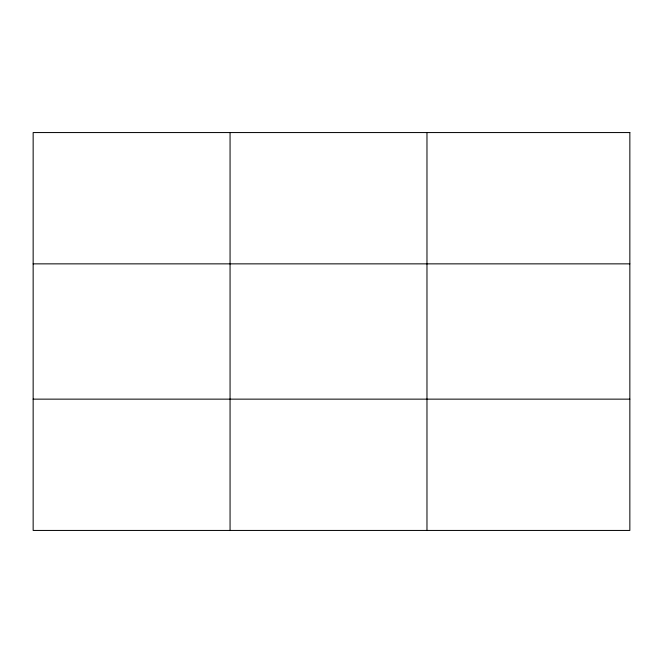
<?xml version="1.0" encoding="UTF-8"?>
<svg xmlns="http://www.w3.org/2000/svg" width="663" height="663" viewBox="0 0 663 663"><rect width="100%" height="100%" fill="white"/><g stroke="black" fill="none" stroke-linecap="round" stroke-linejoin="round"><path stroke-width="0.99" d="M230.061 132.559L230.061 530.441M426.972 132.559L426.972 530.441M33.15 263.857L629.85 263.857M33.15 399.143L629.85 399.143M629.85 132.559L629.85 530.441L33.15 530.441L33.15 132.559L629.85 132.559"/></g></svg>
